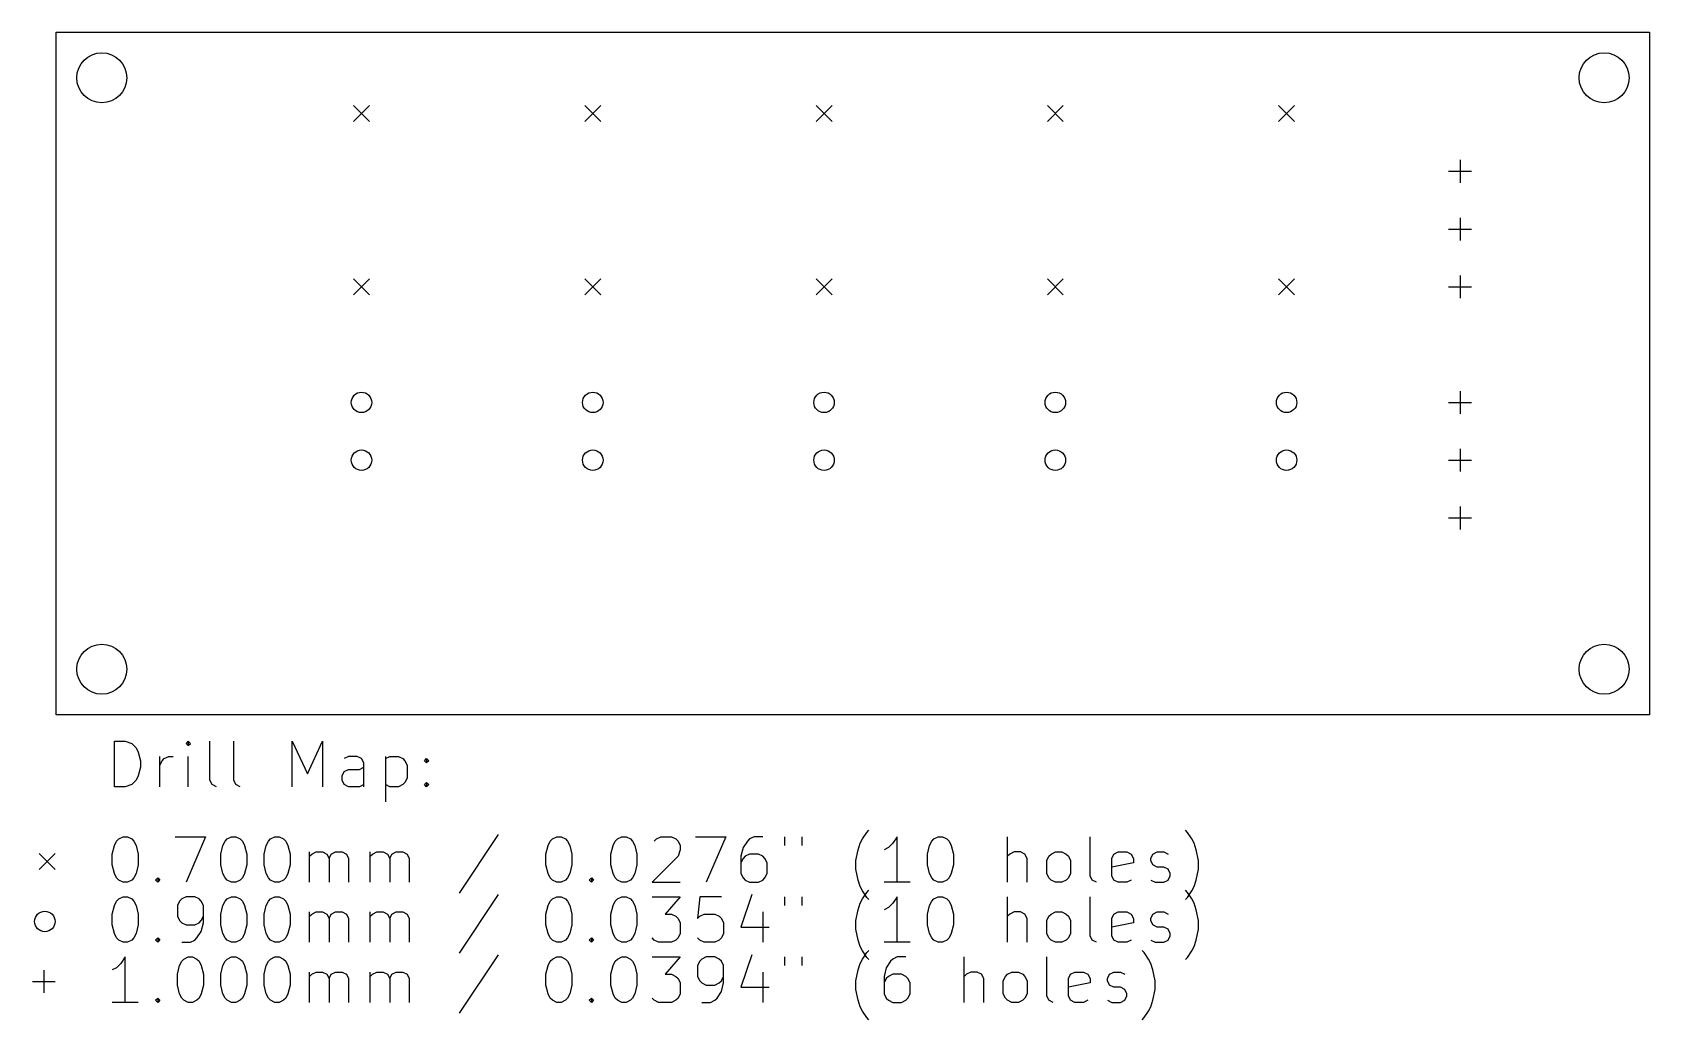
# Model space of a CAD drawing. Extents: x 102.9 to 174, y -127.4 to -84.
import ezdxf

# ---------------------------------------------------------------- set-up
doc = ezdxf.new("R2010")
doc.units = 0
doc.layers.add('BLACK', color=7, linetype='CONTINUOUS')

msp = doc.modelspace()

# ---------------------------------------------------------------- linework, layer by layer
at = {"layer": 'BLACK', "linetype": 'CONTINUOUS'}
for p, q in [((104, -84), (174, -84)), ((104, -114), (104, -84)), ((174, -84), (174, -114)), ((117.06, -87.22), (117.76, -87.92)), ((117.76, -87.22), (117.06, -87.92)), ((127.22, -87.22), (127.92, -87.92)), ((127.92, -87.22), (127.22, -87.92)), ((137.38, -87.22), (138.08, -87.92)), ((138.08, -87.22), (137.38, -87.92)), ((147.54, -87.22), (148.24, -87.92)), ((148.24, -87.22), (147.54, -87.92)), ((157.7, -87.22), (158.4, -87.92)), ((158.4, -87.22), (157.7, -87.92)), ((165.17, -90.11), (166.17, -90.11)), ((165.67, -89.61), (165.67, -90.61)), ((165.67, -92.15), (165.67, -93.15)), ((165.17, -92.65), (166.17, -92.65)), ((117.06, -94.84), (117.76, -95.54)), ((117.76, -94.84), (117.06, -95.54)), ((127.22, -94.84), (127.92, -95.54)), ((127.92, -94.84), (127.22, -95.54)), ((137.38, -94.84), (138.08, -95.54)), ((138.08, -94.84), (137.38, -95.54)), ((147.54, -94.84), (148.24, -95.54)), ((148.24, -94.84), (147.54, -95.54)), ((157.7, -94.84), (158.4, -95.54)), ((158.4, -94.84), (157.7, -95.54)), ((165.17, -95.19), (166.17, -95.19)), ((165.67, -94.69), (165.67, -95.69)), ((165.67, -99.77), (165.67, -100.77)), ((165.17, -100.27), (166.17, -100.27)), ((165.67, -102.31), (165.67, -103.31)), ((165.17, -102.81), (166.17, -102.81)), ((165.67, -104.85), (165.67, -105.85)), ((165.17, -105.35), (166.17, -105.35)), ((174, -114), (104, -114)), ((106.557768, -117.164838), (106.557768, -115.164838)), ((106.557768, -115.164838), (107.033958, -115.164838)), ((107.033958, -115.164838), (107.319673, -115.260076)), ((107.319673, -115.260076), (107.510149, -115.450552)), ((107.510149, -115.450552), (107.605387, -115.641028)), ((107.605387, -115.641028), (107.700625, -116.02198)), ((109.795863, -115.164838), (109.700625, -115.260076)), ((109.700625, -115.260076), (109.795863, -115.355314)), ((109.891101, -115.260076), (109.795863, -115.164838)), ((109.795863, -115.164838), (109.795863, -115.355314)), ((109.795863, -115.355314), (109.891101, -115.260076)), ((110.748244, -116.879123), (110.748244, -115.164838)), ((111.795863, -116.879123), (111.795863, -115.164838)), ((114.367292, -117.164838), (114.367292, -115.164838)), ((114.367292, -115.164838), (115.033959, -116.593409)), ((115.033959, -116.593409), (115.700625, -115.164838)), ((115.700625, -115.164838), (115.700625, -117.164838)), ((107.700625, -116.307695), (107.605387, -116.688647)), ((107.700625, -116.02198), (107.700625, -116.307695)), ((108.557768, -117.164838), (108.557768, -115.831504)), ((108.557768, -116.212457), (108.653006, -116.02198)), ((108.653006, -116.02198), (108.748244, -115.926742)), ((108.748244, -115.926742), (108.93872, -115.831504)), ((108.93872, -115.831504), (109.129197, -115.831504)), ((109.795863, -117.164838), (109.795863, -115.831504)), ((116.557768, -116.688647), (116.653006, -116.498171)), ((116.843482, -115.831504), (116.653006, -115.926742)), ((116.653006, -116.498171), (116.843482, -116.402933)), ((117.224435, -115.831504), (116.843482, -115.831504)), ((116.843482, -116.402933), (117.319673, -116.402933)), ((117.414911, -115.926742), (117.224435, -115.831504)), ((117.319673, -116.402933), (117.510149, -116.307695)), ((117.510149, -116.117219), (117.414911, -115.926742)), ((117.510149, -117.164838), (117.510149, -116.117219)), ((118.46253, -115.831504), (118.46253, -117.831504)), ((118.46253, -115.926742), (118.653006, -115.831504)), ((118.653006, -115.831504), (119.033959, -115.831504)), ((119.033959, -115.831504), (119.224435, -115.926742)), ((119.224435, -115.926742), (119.319673, -116.02198)), ((119.319673, -116.02198), (119.414911, -116.212457)), ((119.414911, -116.212457), (119.414911, -116.783885)), ((120.176816, -116.02198), (120.272054, -115.926742)), ((120.272054, -116.117219), (120.176816, -116.02198)), ((120.272054, -115.926742), (120.367292, -116.02198)), ((120.272054, -115.926742), (120.272054, -116.117219)), ((120.367292, -116.02198), (120.272054, -116.117219)), ((107.033958, -117.164838), (106.557768, -117.164838)), ((107.319673, -117.0696), (107.033958, -117.164838)), ((107.510149, -116.879123), (107.319673, -117.0696)), ((107.605387, -116.688647), (107.510149, -116.879123)), ((110.843482, -117.0696), (110.748244, -116.879123)), ((111.033958, -117.164838), (110.843482, -117.0696)), ((111.891101, -117.0696), (111.795863, -116.879123)), ((112.081577, -117.164838), (111.891101, -117.0696)), ((116.557768, -116.879123), (116.557768, -116.688647)), ((116.653006, -117.0696), (116.557768, -116.879123)), ((116.843482, -117.164838), (116.653006, -117.0696)), ((117.319673, -117.164838), (116.843482, -117.164838)), ((117.510149, -117.0696), (117.319673, -117.164838)), ((118.653006, -117.164838), (118.46253, -117.0696)), ((119.033959, -117.164838), (118.653006, -117.164838)), ((119.224435, -117.0696), (119.033959, -117.164838)), ((119.319673, -116.974361), (119.224435, -117.0696)), ((119.414911, -116.783885), (119.319673, -116.974361)), ((120.176816, -117.0696), (120.272054, -116.974361)), ((120.272054, -117.164838), (120.176816, -117.0696)), ((120.272054, -116.974361), (120.367292, -117.0696)), ((120.272054, -116.974361), (120.272054, -117.164838)), ((120.367292, -117.0696), (120.272054, -117.164838)), ((123.414912, -119.2696), (121.700627, -121.841028)), ((139.414914, -119.460076), (139.60539, -119.174361)), ((139.60539, -119.174361), (139.700629, -119.079123)), ((153.70063, -119.174361), (153.605392, -119.079123)), ((153.891106, -119.460076), (153.70063, -119.174361)), ((106.46253, -120.126742), (106.557768, -119.74579)), ((106.557768, -119.74579), (106.653006, -119.555314)), ((106.653006, -119.555314), (106.748244, -119.460076)), ((106.748244, -119.460076), (106.93872, -119.364838)), ((106.93872, -119.364838), (107.129197, -119.364838)), ((107.129197, -119.364838), (107.319673, -119.460076)), ((107.319673, -119.460076), (107.414911, -119.555314)), ((107.414911, -119.555314), (107.510149, -119.74579)), ((107.510149, -119.74579), (107.605387, -120.126742)), ((109.224435, -119.364838), (110.557768, -119.364838)), ((110.557768, -119.364838), (109.700625, -121.364838)), ((111.224435, -120.126742), (111.319673, -119.74579)), ((111.319673, -119.74579), (111.414911, -119.555314)), ((111.414911, -119.555314), (111.510149, -119.460076)), ((111.510149, -119.460076), (111.700625, -119.364838)), ((111.700625, -119.364838), (111.891102, -119.364838)), ((111.891102, -119.364838), (112.081578, -119.460076)), ((112.081578, -119.460076), (112.176816, -119.555314)), ((112.176816, -119.555314), (112.272054, -119.74579)), ((112.272054, -119.74579), (112.367292, -120.126742)), ((113.129197, -120.126742), (113.224435, -119.74579)), ((113.224435, -119.74579), (113.319673, -119.555314)), ((113.319673, -119.555314), (113.414911, -119.460076)), ((113.414911, -119.460076), (113.605387, -119.364838)), ((113.605387, -119.364838), (113.795864, -119.364838)), ((113.795864, -119.364838), (113.98634, -119.460076)), ((113.98634, -119.460076), (114.081578, -119.555314)), ((114.081578, -119.555314), (114.176816, -119.74579)), ((114.176816, -119.74579), (114.272054, -120.126742)), ((115.129197, -121.364838), (115.129197, -120.031504)), ((115.224435, -120.126742), (115.414911, -120.031504)), ((115.414911, -120.031504), (115.700626, -120.031504)), ((115.700626, -120.031504), (115.891102, -120.126742)), ((116.081578, -120.126742), (116.272054, -120.031504)), ((116.272054, -120.031504), (116.557768, -120.031504)), ((116.557768, -120.031504), (116.748245, -120.126742)), ((117.795864, -121.364838), (117.795864, -120.031504)), ((117.891102, -120.126742), (118.081578, -120.031504)), ((118.081578, -120.031504), (118.367293, -120.031504)), ((118.367293, -120.031504), (118.557769, -120.126742)), ((118.748245, -120.126742), (118.938721, -120.031504)), ((118.938721, -120.031504), (119.224435, -120.031504)), ((119.224435, -120.031504), (119.414912, -120.126742)), ((125.510151, -120.126742), (125.605389, -119.74579)), ((125.605389, -119.74579), (125.700627, -119.555314)), ((125.700627, -119.555314), (125.795865, -119.460076)), ((125.795865, -119.460076), (125.986341, -119.364838)), ((125.986341, -119.364838), (126.176818, -119.364838)), ((126.176818, -119.364838), (126.367294, -119.460076)), ((126.367294, -119.460076), (126.462532, -119.555314)), ((126.462532, -119.555314), (126.55777, -119.74579)), ((126.55777, -119.74579), (126.653008, -120.126742)), ((128.367294, -120.126742), (128.462532, -119.74579)), ((128.462532, -119.74579), (128.55777, -119.555314)), ((128.55777, -119.555314), (128.653008, -119.460076)), ((128.653008, -119.460076), (128.843484, -119.364838)), ((128.843484, -119.364838), (129.033961, -119.364838)), ((129.033961, -119.364838), (129.224437, -119.460076)), ((129.224437, -119.460076), (129.319675, -119.555314)), ((129.319675, -119.555314), (129.414913, -119.74579)), ((129.414913, -119.74579), (129.510151, -120.126742)), ((130.272056, -119.555314), (130.367294, -119.460076)), ((130.367294, -119.460076), (130.55777, -119.364838)), ((130.55777, -119.364838), (131.033961, -119.364838)), ((131.033961, -119.364838), (131.224437, -119.460076)), ((131.224437, -119.460076), (131.319675, -119.555314)), ((131.319675, -119.555314), (131.414913, -119.74579)), ((131.414913, -119.936266), (131.319675, -120.22198)), ((131.414913, -119.74579), (131.414913, -119.936266)), ((132.08158, -119.364838), (133.414913, -119.364838)), ((133.414913, -119.364838), (132.55777, -121.364838)), ((134.176818, -119.841028), (134.08158, -120.22198)), ((134.367294, -119.555314), (134.176818, -119.841028)), ((134.462532, -119.460076), (134.367294, -119.555314)), ((134.653008, -119.364838), (134.462532, -119.460076)), ((135.033961, -119.364838), (134.653008, -119.364838)), ((135.986342, -119.364838), (135.986342, -119.74579)), ((136.748247, -119.364838), (136.748247, -119.74579)), ((139.1292, -120.412457), (139.224438, -119.936266)), ((139.224438, -119.936266), (139.319676, -119.650552)), ((139.319676, -119.650552), (139.414914, -119.460076)), ((140.557771, -119.841028), (140.367295, -119.936266)), ((140.748247, -119.650552), (140.557771, -119.841028)), ((140.938723, -119.364838), (140.748247, -119.650552)), ((140.938723, -121.364838), (140.938723, -119.364838)), ((142.272057, -120.126742), (142.367295, -119.74579)), ((142.367295, -119.74579), (142.462533, -119.555314)), ((142.462533, -119.555314), (142.557771, -119.460076)), ((142.557771, -119.460076), (142.748247, -119.364838)), ((142.748247, -119.364838), (142.938724, -119.364838)), ((142.938724, -119.364838), (143.1292, -119.460076)), ((143.1292, -119.460076), (143.224438, -119.555314)), ((143.224438, -119.555314), (143.319676, -119.74579)), ((143.319676, -119.74579), (143.414914, -120.126742)), ((145.795867, -121.364838), (145.795867, -119.364838)), ((146.081581, -120.031504), (145.891105, -120.126742)), ((146.367296, -120.031504), (146.081581, -120.031504)), ((146.557772, -120.126742), (146.367296, -120.031504)), ((147.700629, -120.126742), (147.891105, -120.031504)), ((147.891105, -120.031504), (148.17682, -120.031504)), ((148.17682, -120.031504), (148.367296, -120.126742)), ((149.414915, -121.079123), (149.414915, -119.364838)), ((150.462534, -120.126742), (150.65301, -120.031504)), ((150.65301, -120.031504), (151.033963, -120.031504)), ((151.033963, -120.031504), (151.224439, -120.126742)), ((152.17682, -120.126742), (152.367296, -120.031504)), ((152.367296, -120.031504), (152.65301, -120.031504)), ((152.65301, -120.031504), (152.843487, -120.126742)), ((153.986344, -119.650552), (153.891106, -119.460076)), ((154.081582, -119.936266), (153.986344, -119.650552)), ((154.17682, -120.412457), (154.081582, -119.936266)), ((103.25, -120.1), (103.95, -120.8)), ((103.95, -120.1), (103.25, -120.8)), ((106.46253, -120.602933), (106.46253, -120.126742)), ((106.557768, -120.983885), (106.46253, -120.602933)), ((107.605387, -120.602933), (107.510149, -120.983885)), ((107.605387, -120.126742), (107.605387, -120.602933)), ((111.224435, -120.602933), (111.224435, -120.126742)), ((111.319673, -120.983885), (111.224435, -120.602933)), ((112.367292, -120.602933), (112.272054, -120.983885)), ((112.367292, -120.126742), (112.367292, -120.602933)), ((113.129197, -120.602933), (113.129197, -120.126742)), ((113.224435, -120.983885), (113.129197, -120.602933)), ((114.272054, -120.602933), (114.176816, -120.983885)), ((114.272054, -120.126742), (114.272054, -120.602933)), ((115.129197, -120.22198), (115.224435, -120.126742)), ((115.891102, -120.126742), (115.98634, -120.317219)), ((115.98634, -120.317219), (116.081578, -120.126742)), ((115.98634, -120.317219), (115.98634, -121.364838)), ((116.748245, -120.126742), (116.843483, -120.317219)), ((116.843483, -120.317219), (116.843483, -121.364838)), ((117.795864, -120.22198), (117.891102, -120.126742)), ((118.557769, -120.126742), (118.653007, -120.317219)), ((118.653007, -120.317219), (118.748245, -120.126742)), ((118.653007, -120.317219), (118.653007, -121.364838)), ((119.414912, -120.126742), (119.51015, -120.317219)), ((119.51015, -120.317219), (119.51015, -121.364838)), ((125.510151, -120.602933), (125.510151, -120.126742)), ((125.605389, -120.983885), (125.510151, -120.602933)), ((126.653008, -120.602933), (126.55777, -120.983885)), ((126.653008, -120.126742), (126.653008, -120.602933)), ((128.367294, -120.602933), (128.367294, -120.126742)), ((128.462532, -120.983885), (128.367294, -120.602933)), ((129.510151, -120.602933), (129.414913, -120.983885)), ((129.510151, -120.126742), (129.510151, -120.602933)), ((131.319675, -120.22198), (130.176818, -121.364838)), ((134.08158, -120.22198), (134.08158, -120.983885)), ((134.176818, -120.317219), (134.08158, -120.507695)), ((134.272056, -120.22198), (134.176818, -120.317219)), ((134.462532, -120.126742), (134.272056, -120.22198)), ((134.843485, -120.126742), (134.462532, -120.126742)), ((135.033961, -120.22198), (134.843485, -120.126742)), ((135.129199, -120.317219), (135.033961, -120.22198)), ((135.224437, -120.507695), (135.129199, -120.317219)), ((135.224437, -120.983885), (135.224437, -120.507695)), ((139.1292, -120.793409), (139.1292, -120.412457)), ((142.272057, -120.602933), (142.272057, -120.126742)), ((142.367295, -120.983885), (142.272057, -120.602933)), ((143.414914, -120.602933), (143.319676, -120.983885)), ((143.414914, -120.126742), (143.414914, -120.602933)), ((145.891105, -120.126742), (145.795867, -120.22198)), ((146.65301, -120.317219), (146.557772, -120.126742)), ((146.65301, -121.364838), (146.65301, -120.317219)), ((147.510153, -120.412457), (147.605391, -120.22198)), ((147.510153, -120.983885), (147.510153, -120.412457)), ((147.605391, -120.22198), (147.700629, -120.126742)), ((148.367296, -120.126742), (148.462534, -120.22198)), ((148.462534, -120.22198), (148.557772, -120.412457)), ((148.557772, -120.412457), (148.557772, -120.983885)), ((150.367296, -120.317219), (150.462534, -120.126742)), ((150.367296, -121.079123), (150.367296, -120.317219)), ((151.319677, -120.507695), (150.367296, -120.698171)), ((151.224439, -120.126742), (151.319677, -120.317219)), ((151.319677, -120.317219), (151.319677, -120.507695)), ((152.081582, -120.317219), (152.17682, -120.126742)), ((152.081582, -120.412457), (152.081582, -120.317219)), ((152.17682, -120.602933), (152.081582, -120.412457)), ((152.367296, -120.698171), (152.17682, -120.602933)), ((152.65301, -120.698171), (152.367296, -120.698171)), ((152.843487, -120.793409), (152.65301, -120.698171)), ((154.17682, -120.793409), (154.17682, -120.412457)), ((106.653006, -121.174361), (106.557768, -120.983885)), ((106.748244, -121.2696), (106.653006, -121.174361)), ((106.93872, -121.364838), (106.748244, -121.2696)), ((107.129197, -121.364838), (106.93872, -121.364838)), ((107.319673, -121.2696), (107.129197, -121.364838)), ((107.414911, -121.174361), (107.319673, -121.2696)), ((107.510149, -120.983885), (107.414911, -121.174361)), ((108.367292, -121.2696), (108.46253, -121.174361)), ((108.46253, -121.364838), (108.367292, -121.2696)), ((108.46253, -121.174361), (108.557768, -121.2696)), ((108.46253, -121.174361), (108.46253, -121.364838)), ((108.557768, -121.2696), (108.46253, -121.364838)), ((111.414911, -121.174361), (111.319673, -120.983885)), ((111.510149, -121.2696), (111.414911, -121.174361)), ((111.700625, -121.364838), (111.510149, -121.2696)), ((111.891102, -121.364838), (111.700625, -121.364838)), ((112.081578, -121.2696), (111.891102, -121.364838)), ((112.176816, -121.174361), (112.081578, -121.2696)), ((112.272054, -120.983885), (112.176816, -121.174361)), ((113.319673, -121.174361), (113.224435, -120.983885)), ((113.414911, -121.2696), (113.319673, -121.174361)), ((113.605387, -121.364838), (113.414911, -121.2696)), ((113.795864, -121.364838), (113.605387, -121.364838)), ((113.98634, -121.2696), (113.795864, -121.364838)), ((114.081578, -121.174361), (113.98634, -121.2696)), ((114.176816, -120.983885), (114.081578, -121.174361)), ((125.700627, -121.174361), (125.605389, -120.983885)), ((125.795865, -121.2696), (125.700627, -121.174361)), ((125.986341, -121.364838), (125.795865, -121.2696)), ((126.176818, -121.364838), (125.986341, -121.364838)), ((126.367294, -121.2696), (126.176818, -121.364838)), ((126.462532, -121.174361), (126.367294, -121.2696)), ((126.55777, -120.983885), (126.462532, -121.174361)), ((127.414913, -121.2696), (127.510151, -121.174361)), ((127.510151, -121.364838), (127.414913, -121.2696)), ((127.510151, -121.174361), (127.605389, -121.2696)), ((127.510151, -121.174361), (127.510151, -121.364838)), ((127.605389, -121.2696), (127.510151, -121.364838)), ((128.55777, -121.174361), (128.462532, -120.983885)), ((128.653008, -121.2696), (128.55777, -121.174361)), ((128.843484, -121.364838), (128.653008, -121.2696)), ((129.033961, -121.364838), (128.843484, -121.364838)), ((129.224437, -121.2696), (129.033961, -121.364838)), ((129.319675, -121.174361), (129.224437, -121.2696)), ((129.414913, -120.983885), (129.319675, -121.174361)), ((130.176818, -121.364838), (131.414913, -121.364838)), ((134.08158, -120.983885), (134.176818, -121.174361)), ((134.176818, -121.174361), (134.272056, -121.2696)), ((134.272056, -121.2696), (134.462532, -121.364838)), ((134.462532, -121.364838), (134.843485, -121.364838)), ((134.843485, -121.364838), (135.033961, -121.2696)), ((135.033961, -121.2696), (135.129199, -121.174361)), ((135.129199, -121.174361), (135.224437, -120.983885)), ((139.224438, -121.2696), (139.1292, -120.793409)), ((139.319676, -121.555314), (139.224438, -121.2696)), ((141.510152, -121.364838), (140.367295, -121.364838)), ((142.462533, -121.174361), (142.367295, -120.983885)), ((142.557771, -121.2696), (142.462533, -121.174361)), ((142.748247, -121.364838), (142.557771, -121.2696)), ((142.938724, -121.364838), (142.748247, -121.364838)), ((143.1292, -121.2696), (142.938724, -121.364838)), ((143.224438, -121.174361), (143.1292, -121.2696)), ((143.319676, -120.983885), (143.224438, -121.174361)), ((147.605391, -121.174361), (147.510153, -120.983885)), ((147.700629, -121.2696), (147.605391, -121.174361)), ((147.891105, -121.364838), (147.700629, -121.2696)), ((148.17682, -121.364838), (147.891105, -121.364838)), ((148.367296, -121.2696), (148.17682, -121.364838)), ((148.462534, -121.174361), (148.367296, -121.2696)), ((148.557772, -120.983885), (148.462534, -121.174361)), ((149.510153, -121.2696), (149.414915, -121.079123)), ((149.700629, -121.364838), (149.510153, -121.2696)), ((150.462534, -121.2696), (150.367296, -121.079123)), ((150.65301, -121.364838), (150.462534, -121.2696)), ((151.033963, -121.364838), (150.65301, -121.364838)), ((151.224439, -121.2696), (151.033963, -121.364838)), ((152.081582, -121.2696), (152.272058, -121.364838)), ((152.272058, -121.364838), (152.65301, -121.364838)), ((152.65301, -121.364838), (152.843487, -121.2696)), ((152.938725, -120.983885), (152.843487, -120.793409)), ((152.843487, -121.2696), (152.938725, -121.079123)), ((152.938725, -121.079123), (152.938725, -120.983885)), ((153.986344, -121.555314), (154.081582, -121.2696)), ((154.081582, -121.2696), (154.17682, -120.793409)), ((106.557768, -122.38579), (106.653006, -122.195314)), ((106.653006, -122.195314), (106.748244, -122.100076)), ((106.748244, -122.100076), (106.93872, -122.004838)), ((106.93872, -122.004838), (107.129197, -122.004838)), ((107.129197, -122.004838), (107.319673, -122.100076)), ((107.319673, -122.100076), (107.414911, -122.195314)), ((107.414911, -122.195314), (107.510149, -122.38579)), ((109.414911, -122.195314), (109.319673, -122.38579)), ((109.510149, -122.100076), (109.414911, -122.195314)), ((109.700625, -122.004838), (109.510149, -122.100076)), ((110.081578, -122.004838), (109.700625, -122.004838)), ((110.272054, -122.100076), (110.081578, -122.004838)), ((110.367292, -122.195314), (110.272054, -122.100076)), ((110.46253, -122.38579), (110.367292, -122.195314)), ((111.319673, -122.38579), (111.414911, -122.195314)), ((111.414911, -122.195314), (111.510149, -122.100076)), ((111.510149, -122.100076), (111.700625, -122.004838)), ((111.700625, -122.004838), (111.891102, -122.004838)), ((111.891102, -122.004838), (112.081578, -122.100076)), ((112.081578, -122.100076), (112.176816, -122.195314)), ((112.176816, -122.195314), (112.272054, -122.38579)), ((113.224435, -122.38579), (113.319673, -122.195314)), ((113.319673, -122.195314), (113.414911, -122.100076)), ((113.414911, -122.100076), (113.605387, -122.004838)), ((113.605387, -122.004838), (113.795864, -122.004838)), ((113.795864, -122.004838), (113.98634, -122.100076)), ((113.98634, -122.100076), (114.081578, -122.195314)), ((114.081578, -122.195314), (114.176816, -122.38579)), ((123.414912, -121.9096), (121.700627, -124.481028)), ((125.605389, -122.38579), (125.700627, -122.195314)), ((125.700627, -122.195314), (125.795865, -122.100076)), ((125.795865, -122.100076), (125.986341, -122.004838)), ((125.986341, -122.004838), (126.176818, -122.004838)), ((126.176818, -122.004838), (126.367294, -122.100076)), ((126.367294, -122.100076), (126.462532, -122.195314)), ((126.462532, -122.195314), (126.55777, -122.38579)), ((128.462532, -122.38579), (128.55777, -122.195314)), ((128.55777, -122.195314), (128.653008, -122.100076)), ((128.653008, -122.100076), (128.843484, -122.004838)), ((128.843484, -122.004838), (129.033961, -122.004838)), ((129.033961, -122.004838), (129.224437, -122.100076)), ((129.224437, -122.100076), (129.319675, -122.195314)), ((129.319675, -122.195314), (129.414913, -122.38579)), ((130.176818, -122.004838), (131.414913, -122.004838)), ((131.414913, -122.004838), (130.748246, -122.766742)), ((132.272056, -122.004838), (132.176818, -122.957219)), ((133.224437, -122.004838), (132.272056, -122.004838)), ((134.55777, -121.9096), (134.08158, -123.338171)), ((135.986342, -122.004838), (135.986342, -122.38579)), ((136.748247, -122.004838), (136.748247, -122.38579)), ((139.414914, -121.74579), (139.319676, -121.555314)), ((139.319676, -122.290552), (139.414914, -122.100076)), ((139.60539, -122.031504), (139.414914, -121.74579)), ((139.414914, -122.100076), (139.60539, -121.814361)), ((139.60539, -121.814361), (139.700629, -121.719123)), ((139.700629, -122.126742), (139.60539, -122.031504)), ((140.938723, -122.004838), (140.748247, -122.290552)), ((140.938723, -124.004838), (140.938723, -122.004838)), ((142.367295, -122.38579), (142.462533, -122.195314)), ((142.462533, -122.195314), (142.557771, -122.100076)), ((142.557771, -122.100076), (142.748247, -122.004838)), ((142.748247, -122.004838), (142.938724, -122.004838)), ((142.938724, -122.004838), (143.1292, -122.100076)), ((143.1292, -122.100076), (143.224438, -122.195314)), ((143.224438, -122.195314), (143.319676, -122.38579)), ((145.795867, -124.004838), (145.795867, -122.004838)), ((149.414915, -123.719123), (149.414915, -122.004838)), ((153.70063, -121.814361), (153.605392, -121.719123)), ((153.605392, -122.126742), (153.70063, -122.031504)), ((153.70063, -122.031504), (153.891106, -121.74579)), ((153.891106, -122.100076), (153.70063, -121.814361)), ((153.891106, -121.74579), (153.986344, -121.555314)), ((153.986344, -122.290552), (153.891106, -122.100076)), ((106.46253, -122.766742), (106.557768, -122.38579)), ((106.46253, -123.242933), (106.46253, -122.766742)), ((107.510149, -122.38579), (107.605387, -122.766742)), ((107.605387, -122.766742), (107.605387, -123.242933)), ((109.319673, -122.38579), (109.319673, -122.86198)), ((109.319673, -122.86198), (109.414911, -123.052457)), ((110.367292, -123.052457), (110.46253, -122.86198)), ((110.46253, -123.147695), (110.46253, -122.38579)), ((111.224435, -122.766742), (111.319673, -122.38579)), ((111.224435, -123.242933), (111.224435, -122.766742)), ((112.272054, -122.38579), (112.367292, -122.766742)), ((112.367292, -122.766742), (112.367292, -123.242933)), ((113.129197, -122.766742), (113.224435, -122.38579)), ((113.129197, -123.242933), (113.129197, -122.766742)), ((114.176816, -122.38579), (114.272054, -122.766742)), ((114.272054, -122.766742), (114.272054, -123.242933)), ((115.129197, -124.004838), (115.129197, -122.671504)), ((115.129197, -122.86198), (115.224435, -122.766742)), ((115.224435, -122.766742), (115.414911, -122.671504)), ((115.414911, -122.671504), (115.700626, -122.671504)), ((115.700626, -122.671504), (115.891102, -122.766742)), ((115.891102, -122.766742), (115.98634, -122.957219)), ((115.98634, -122.957219), (116.081578, -122.766742)), ((116.081578, -122.766742), (116.272054, -122.671504)), ((116.272054, -122.671504), (116.557768, -122.671504)), ((116.557768, -122.671504), (116.748245, -122.766742)), ((116.748245, -122.766742), (116.843483, -122.957219)), ((117.795864, -124.004838), (117.795864, -122.671504)), ((117.795864, -122.86198), (117.891102, -122.766742)), ((117.891102, -122.766742), (118.081578, -122.671504)), ((118.081578, -122.671504), (118.367293, -122.671504)), ((118.367293, -122.671504), (118.557769, -122.766742)), ((118.557769, -122.766742), (118.653007, -122.957219)), ((118.653007, -122.957219), (118.748245, -122.766742)), ((118.748245, -122.766742), (118.938721, -122.671504)), ((118.938721, -122.671504), (119.224435, -122.671504)), ((119.224435, -122.671504), (119.414912, -122.766742)), ((119.414912, -122.766742), (119.51015, -122.957219)), ((125.510151, -122.766742), (125.605389, -122.38579)), ((125.510151, -123.242933), (125.510151, -122.766742)), ((126.55777, -122.38579), (126.653008, -122.766742)), ((126.653008, -122.766742), (126.653008, -123.242933)), ((128.367294, -122.766742), (128.462532, -122.38579)), ((128.367294, -123.242933), (128.367294, -122.766742)), ((129.414913, -122.38579), (129.510151, -122.766742)), ((129.510151, -122.766742), (129.510151, -123.242933)), ((130.748246, -122.766742), (131.033961, -122.766742)), ((131.033961, -122.766742), (131.224437, -122.86198)), ((131.224437, -122.86198), (131.319675, -122.957219)), ((132.176818, -122.957219), (132.272056, -122.86198)), ((132.272056, -122.86198), (132.462532, -122.766742)), ((132.462532, -122.766742), (132.938723, -122.766742)), ((132.938723, -122.766742), (133.129199, -122.86198)), ((133.129199, -122.86198), (133.224437, -122.957219)), ((135.033961, -122.671504), (135.033961, -124.004838)), ((139.1292, -123.052457), (139.224438, -122.576266)), ((139.224438, -122.576266), (139.319676, -122.290552)), ((140.557771, -122.481028), (140.367295, -122.576266)), ((140.748247, -122.290552), (140.557771, -122.481028)), ((142.272057, -122.766742), (142.367295, -122.38579)), ((142.272057, -123.242933), (142.272057, -122.766742)), ((143.319676, -122.38579), (143.414914, -122.766742)), ((143.414914, -122.766742), (143.414914, -123.242933)), ((145.891105, -122.766742), (145.795867, -122.86198)), ((146.081581, -122.671504), (145.891105, -122.766742)), ((146.367296, -122.671504), (146.081581, -122.671504)), ((146.557772, -122.766742), (146.367296, -122.671504)), ((146.65301, -122.957219), (146.557772, -122.766742)), ((147.510153, -123.052457), (147.605391, -122.86198)), ((147.605391, -122.86198), (147.700629, -122.766742)), ((147.700629, -122.766742), (147.891105, -122.671504)), ((147.891105, -122.671504), (148.17682, -122.671504)), ((148.17682, -122.671504), (148.367296, -122.766742)), ((148.367296, -122.766742), (148.462534, -122.86198)), ((148.462534, -122.86198), (148.557772, -123.052457)), ((150.367296, -122.957219), (150.462534, -122.766742)), ((150.462534, -122.766742), (150.65301, -122.671504)), ((150.65301, -122.671504), (151.033963, -122.671504)), ((151.033963, -122.671504), (151.224439, -122.766742)), ((151.224439, -122.766742), (151.319677, -122.957219)), ((152.081582, -122.957219), (152.17682, -122.766742)), ((152.17682, -122.766742), (152.367296, -122.671504)), ((152.367296, -122.671504), (152.65301, -122.671504)), ((152.65301, -122.671504), (152.843487, -122.766742)), ((154.081582, -122.576266), (153.986344, -122.290552)), ((154.17682, -123.052457), (154.081582, -122.576266)), ((106.557768, -123.623885), (106.46253, -123.242933)), ((106.653006, -123.814361), (106.557768, -123.623885)), ((107.510149, -123.623885), (107.414911, -123.814361)), ((107.605387, -123.242933), (107.510149, -123.623885)), ((109.414911, -123.052457), (109.510149, -123.147695)), ((109.510149, -123.147695), (109.700625, -123.242933)), ((109.700625, -123.242933), (110.081578, -123.242933)), ((110.081578, -123.242933), (110.272054, -123.147695)), ((110.176816, -123.814361), (110.367292, -123.528647)), ((110.272054, -123.147695), (110.367292, -123.052457)), ((110.367292, -123.528647), (110.46253, -123.147695)), ((111.319673, -123.623885), (111.224435, -123.242933)), ((111.414911, -123.814361), (111.319673, -123.623885)), ((112.272054, -123.623885), (112.176816, -123.814361)), ((112.367292, -123.242933), (112.272054, -123.623885)), ((113.224435, -123.623885), (113.129197, -123.242933)), ((113.319673, -123.814361), (113.224435, -123.623885)), ((114.176816, -123.623885), (114.081578, -123.814361)), ((114.272054, -123.242933), (114.176816, -123.623885)), ((115.98634, -122.957219), (115.98634, -124.004838)), ((116.843483, -122.957219), (116.843483, -124.004838)), ((118.653007, -122.957219), (118.653007, -124.004838)), ((119.51015, -122.957219), (119.51015, -124.004838)), ((125.605389, -123.623885), (125.510151, -123.242933)), ((125.700627, -123.814361), (125.605389, -123.623885)), ((126.55777, -123.623885), (126.462532, -123.814361)), ((126.653008, -123.242933), (126.55777, -123.623885)), ((128.462532, -123.623885), (128.367294, -123.242933)), ((128.55777, -123.814361), (128.462532, -123.623885)), ((129.414913, -123.623885), (129.319675, -123.814361)), ((129.510151, -123.242933), (129.414913, -123.623885)), ((131.319675, -122.957219), (131.414913, -123.147695)), ((131.414913, -123.623885), (131.319675, -123.814361)), ((131.414913, -123.147695), (131.414913, -123.623885)), ((133.224437, -122.957219), (133.319675, -123.147695)), ((133.319675, -123.623885), (133.224437, -123.814361)), ((133.319675, -123.147695), (133.319675, -123.623885)), ((134.08158, -123.338171), (135.319675, -123.338171)), ((139.1292, -123.433409), (139.1292, -123.052457)), ((139.224438, -123.9096), (139.1292, -123.433409)), ((142.367295, -123.623885), (142.272057, -123.242933)), ((142.462533, -123.814361), (142.367295, -123.623885)), ((143.319676, -123.623885), (143.224438, -123.814361)), ((143.414914, -123.242933), (143.319676, -123.623885)), ((146.65301, -124.004838), (146.65301, -122.957219)), ((147.510153, -123.623885), (147.510153, -123.052457)), ((147.605391, -123.814361), (147.510153, -123.623885)), ((148.557772, -123.623885), (148.462534, -123.814361)), ((148.557772, -123.052457), (148.557772, -123.623885)), ((150.367296, -123.719123), (150.367296, -122.957219)), ((151.319677, -123.147695), (150.367296, -123.338171)), ((151.319677, -122.957219), (151.319677, -123.147695)), ((152.081582, -123.052457), (152.081582, -122.957219)), ((152.17682, -123.242933), (152.081582, -123.052457)), ((152.367296, -123.338171), (152.17682, -123.242933)), ((152.65301, -123.338171), (152.367296, -123.338171)), ((152.843487, -123.433409), (152.65301, -123.338171)), ((152.938725, -123.623885), (152.843487, -123.433409)), ((152.938725, -123.719123), (152.938725, -123.623885)), ((154.081582, -123.9096), (154.17682, -123.433409)), ((154.17682, -123.433409), (154.17682, -123.052457)), ((106.748244, -123.9096), (106.653006, -123.814361)), ((106.93872, -124.004838), (106.748244, -123.9096)), ((107.129197, -124.004838), (106.93872, -124.004838)), ((107.319673, -123.9096), (107.129197, -124.004838)), ((107.414911, -123.814361), (107.319673, -123.9096)), ((108.367292, -123.9096), (108.46253, -123.814361)), ((108.46253, -124.004838), (108.367292, -123.9096)), ((108.46253, -123.814361), (108.557768, -123.9096)), ((108.46253, -123.814361), (108.46253, -124.004838)), ((108.557768, -123.9096), (108.46253, -124.004838)), ((109.510149, -124.004838), (109.891101, -124.004838)), ((109.891101, -124.004838), (110.081578, -123.9096)), ((110.081578, -123.9096), (110.176816, -123.814361)), ((111.510149, -123.9096), (111.414911, -123.814361)), ((111.700625, -124.004838), (111.510149, -123.9096)), ((111.891102, -124.004838), (111.700625, -124.004838)), ((112.081578, -123.9096), (111.891102, -124.004838)), ((112.176816, -123.814361), (112.081578, -123.9096)), ((113.414911, -123.9096), (113.319673, -123.814361)), ((113.605387, -124.004838), (113.414911, -123.9096)), ((113.795864, -124.004838), (113.605387, -124.004838)), ((113.98634, -123.9096), (113.795864, -124.004838)), ((114.081578, -123.814361), (113.98634, -123.9096)), ((125.795865, -123.9096), (125.700627, -123.814361)), ((125.986341, -124.004838), (125.795865, -123.9096)), ((126.176818, -124.004838), (125.986341, -124.004838)), ((126.367294, -123.9096), (126.176818, -124.004838)), ((126.462532, -123.814361), (126.367294, -123.9096)), ((127.414913, -123.9096), (127.510151, -123.814361)), ((127.510151, -124.004838), (127.414913, -123.9096)), ((127.510151, -123.814361), (127.605389, -123.9096)), ((127.510151, -123.814361), (127.510151, -124.004838)), ((127.605389, -123.9096), (127.510151, -124.004838)), ((128.653008, -123.9096), (128.55777, -123.814361)), ((128.843484, -124.004838), (128.653008, -123.9096)), ((129.033961, -124.004838), (128.843484, -124.004838)), ((129.224437, -123.9096), (129.033961, -124.004838)), ((129.319675, -123.814361), (129.224437, -123.9096)), ((130.272056, -123.9096), (130.176818, -123.814361)), ((130.462532, -124.004838), (130.272056, -123.9096)), ((131.033961, -124.004838), (130.462532, -124.004838)), ((131.224437, -123.9096), (131.033961, -124.004838)), ((131.319675, -123.814361), (131.224437, -123.9096)), ((132.272056, -123.9096), (132.176818, -123.814361)), ((132.462532, -124.004838), (132.272056, -123.9096)), ((132.938723, -124.004838), (132.462532, -124.004838)), ((133.129199, -123.9096), (132.938723, -124.004838)), ((133.224437, -123.814361), (133.129199, -123.9096)), ((139.319676, -124.195314), (139.224438, -123.9096)), ((139.414914, -124.38579), (139.319676, -124.195314)), ((141.510152, -124.004838), (140.367295, -124.004838)), ((142.557771, -123.9096), (142.462533, -123.814361)), ((142.748247, -124.004838), (142.557771, -123.9096)), ((142.938724, -124.004838), (142.748247, -124.004838)), ((143.1292, -123.9096), (142.938724, -124.004838)), ((143.224438, -123.814361), (143.1292, -123.9096)), ((147.700629, -123.9096), (147.605391, -123.814361)), ((147.891105, -124.004838), (147.700629, -123.9096)), ((148.17682, -124.004838), (147.891105, -124.004838)), ((148.367296, -123.9096), (148.17682, -124.004838)), ((148.462534, -123.814361), (148.367296, -123.9096)), ((149.510153, -123.9096), (149.414915, -123.719123)), ((149.700629, -124.004838), (149.510153, -123.9096)), ((150.462534, -123.9096), (150.367296, -123.719123)), ((150.65301, -124.004838), (150.462534, -123.9096)), ((151.033963, -124.004838), (150.65301, -124.004838)), ((151.224439, -123.9096), (151.033963, -124.004838)), ((152.081582, -123.9096), (152.272058, -124.004838)), ((152.272058, -124.004838), (152.65301, -124.004838)), ((152.65301, -124.004838), (152.843487, -123.9096)), ((152.843487, -123.9096), (152.938725, -123.719123)), ((153.891106, -124.38579), (153.986344, -124.195314)), ((153.986344, -124.195314), (154.081582, -123.9096)), ((106.843482, -124.930552), (106.653006, -125.121028)), ((107.033958, -124.644838), (106.843482, -124.930552)), ((107.033958, -126.644838), (107.033958, -124.644838)), ((109.319673, -125.406742), (109.414911, -125.02579)), ((109.414911, -125.02579), (109.510149, -124.835314)), ((109.510149, -124.835314), (109.605387, -124.740076)), ((109.605387, -124.740076), (109.795863, -124.644838)), ((109.795863, -124.644838), (109.98634, -124.644838)), ((109.98634, -124.644838), (110.176816, -124.740076)), ((110.176816, -124.740076), (110.272054, -124.835314)), ((110.272054, -124.835314), (110.367292, -125.02579)), ((110.367292, -125.02579), (110.46253, -125.406742)), ((111.224435, -125.406742), (111.319673, -125.02579)), ((111.319673, -125.02579), (111.414911, -124.835314)), ((111.414911, -124.835314), (111.510149, -124.740076)), ((111.510149, -124.740076), (111.700625, -124.644838)), ((111.700625, -124.644838), (111.891102, -124.644838)), ((111.891102, -124.644838), (112.081578, -124.740076)), ((112.081578, -124.740076), (112.176816, -124.835314)), ((112.176816, -124.835314), (112.272054, -125.02579)), ((112.272054, -125.02579), (112.367292, -125.406742)), ((113.129197, -125.406742), (113.224435, -125.02579)), ((113.224435, -125.02579), (113.319673, -124.835314)), ((113.319673, -124.835314), (113.414911, -124.740076)), ((113.414911, -124.740076), (113.605387, -124.644838)), ((113.605387, -124.644838), (113.795864, -124.644838)), ((113.795864, -124.644838), (113.98634, -124.740076)), ((113.98634, -124.740076), (114.081578, -124.835314)), ((114.081578, -124.835314), (114.176816, -125.02579)), ((114.176816, -125.02579), (114.272054, -125.406742)), ((123.414912, -124.5496), (121.700627, -127.121028)), ((125.510151, -125.406742), (125.605389, -125.02579)), ((125.605389, -125.02579), (125.700627, -124.835314)), ((125.700627, -124.835314), (125.795865, -124.740076)), ((125.795865, -124.740076), (125.986341, -124.644838)), ((125.986341, -124.644838), (126.176818, -124.644838)), ((126.176818, -124.644838), (126.367294, -124.740076)), ((126.367294, -124.740076), (126.462532, -124.835314)), ((126.462532, -124.835314), (126.55777, -125.02579)), ((126.55777, -125.02579), (126.653008, -125.406742)), ((128.367294, -125.406742), (128.462532, -125.02579)), ((128.462532, -125.02579), (128.55777, -124.835314)), ((128.55777, -124.835314), (128.653008, -124.740076)), ((128.653008, -124.740076), (128.843484, -124.644838)), ((128.843484, -124.644838), (129.033961, -124.644838)), ((129.033961, -124.644838), (129.224437, -124.740076)), ((129.224437, -124.740076), (129.319675, -124.835314)), ((129.319675, -124.835314), (129.414913, -125.02579)), ((129.414913, -125.02579), (129.510151, -125.406742)), ((130.176818, -124.644838), (131.414913, -124.644838)), ((131.414913, -124.644838), (130.748246, -125.406742)), ((132.272056, -124.835314), (132.176818, -125.02579)), ((132.176818, -125.02579), (132.176818, -125.50198)), ((132.367294, -124.740076), (132.272056, -124.835314)), ((132.55777, -124.644838), (132.367294, -124.740076)), ((132.938723, -124.644838), (132.55777, -124.644838)), ((133.129199, -124.740076), (132.938723, -124.644838)), ((133.224437, -124.835314), (133.129199, -124.740076)), ((133.319675, -125.02579), (133.224437, -124.835314)), ((133.319675, -125.787695), (133.319675, -125.02579)), ((134.55777, -124.5496), (134.08158, -125.978171)), ((135.986342, -124.644838), (135.986342, -125.02579)), ((136.748247, -124.644838), (136.748247, -125.02579)), ((139.224438, -125.216266), (139.319676, -124.930552)), ((139.319676, -124.930552), (139.414914, -124.740076)), ((139.60539, -124.671504), (139.414914, -124.38579)), ((139.414914, -124.740076), (139.60539, -124.454361)), ((139.60539, -124.454361), (139.700629, -124.359123)), ((139.700629, -124.766742), (139.60539, -124.671504)), ((140.653009, -124.835314), (140.462533, -125.121028)), ((140.748247, -124.740076), (140.653009, -124.835314)), ((140.938723, -124.644838), (140.748247, -124.740076)), ((141.319676, -124.644838), (140.938723, -124.644838)), ((143.891105, -126.644838), (143.891105, -124.644838)), ((147.510153, -126.359123), (147.510153, -124.644838)), ((151.795868, -124.454361), (151.70063, -124.359123)), ((151.986344, -124.740076), (151.795868, -124.454361)), ((152.081582, -124.930552), (151.986344, -124.740076)), ((152.17682, -125.216266), (152.081582, -124.930552)), ((153.605392, -124.766742), (153.70063, -124.671504)), ((153.70063, -124.671504), (153.891106, -124.38579)), ((102.95, -125.73), (103.95, -125.73)), ((103.45, -125.23), (103.45, -126.23)), ((106.653006, -125.121028), (106.46253, -125.216266)), ((109.319673, -125.882933), (109.319673, -125.406742)), ((110.46253, -125.406742), (110.46253, -125.882933)), ((111.224435, -125.882933), (111.224435, -125.406742)), ((112.367292, -125.406742), (112.367292, -125.882933)), ((113.129197, -125.882933), (113.129197, -125.406742)), ((114.272054, -125.406742), (114.272054, -125.882933)), ((115.129197, -126.644838), (115.129197, -125.311504)), ((115.129197, -125.50198), (115.224435, -125.406742)), ((115.224435, -125.406742), (115.414911, -125.311504)), ((115.414911, -125.311504), (115.700626, -125.311504)), ((115.700626, -125.311504), (115.891102, -125.406742)), ((115.891102, -125.406742), (115.98634, -125.597219)), ((115.98634, -125.597219), (116.081578, -125.406742)), ((115.98634, -125.597219), (115.98634, -126.644838)), ((116.081578, -125.406742), (116.272054, -125.311504)), ((116.272054, -125.311504), (116.557768, -125.311504)), ((116.557768, -125.311504), (116.748245, -125.406742)), ((116.748245, -125.406742), (116.843483, -125.597219)), ((116.843483, -125.597219), (116.843483, -126.644838)), ((117.795864, -126.644838), (117.795864, -125.311504)), ((117.795864, -125.50198), (117.891102, -125.406742)), ((117.891102, -125.406742), (118.081578, -125.311504)), ((118.081578, -125.311504), (118.367293, -125.311504)), ((118.367293, -125.311504), (118.557769, -125.406742)), ((118.557769, -125.406742), (118.653007, -125.597219)), ((118.653007, -125.597219), (118.748245, -125.406742)), ((118.653007, -125.597219), (118.653007, -126.644838)), ((118.748245, -125.406742), (118.938721, -125.311504)), ((118.938721, -125.311504), (119.224435, -125.311504)), ((119.224435, -125.311504), (119.414912, -125.406742)), ((119.414912, -125.406742), (119.51015, -125.597219)), ((119.51015, -125.597219), (119.51015, -126.644838)), ((125.510151, -125.882933), (125.510151, -125.406742)), ((126.653008, -125.406742), (126.653008, -125.882933)), ((128.367294, -125.882933), (128.367294, -125.406742)), ((129.510151, -125.406742), (129.510151, -125.882933)), ((130.748246, -125.406742), (131.033961, -125.406742)), ((131.033961, -125.406742), (131.224437, -125.50198)), ((131.224437, -125.50198), (131.319675, -125.597219)), ((131.319675, -125.597219), (131.414913, -125.787695)), ((132.176818, -125.50198), (132.272056, -125.692457)), ((132.272056, -125.692457), (132.367294, -125.787695)), ((133.129199, -125.787695), (133.224437, -125.692457)), ((133.224437, -125.692457), (133.319675, -125.50198)), ((135.033961, -125.311504), (135.033961, -126.644838)), ((139.1292, -125.692457), (139.224438, -125.216266)), ((139.1292, -126.073409), (139.1292, -125.692457)), ((140.462533, -125.121028), (140.367295, -125.50198)), ((140.367295, -125.50198), (140.367295, -126.263885)), ((140.462533, -125.597219), (140.367295, -125.787695)), ((140.557771, -125.50198), (140.462533, -125.597219)), ((140.748247, -125.406742), (140.557771, -125.50198)), ((141.1292, -125.406742), (140.748247, -125.406742)), ((141.319676, -125.50198), (141.1292, -125.406742)), ((141.414914, -125.597219), (141.319676, -125.50198)), ((141.510152, -125.787695), (141.414914, -125.597219)), ((143.986343, -125.406742), (143.891105, -125.50198)), ((144.176819, -125.311504), (143.986343, -125.406742)), ((144.462534, -125.311504), (144.176819, -125.311504)), ((144.65301, -125.406742), (144.462534, -125.311504)), ((144.748248, -125.597219), (144.65301, -125.406742)), ((144.748248, -126.644838), (144.748248, -125.597219)), ((145.605391, -125.692457), (145.700629, -125.50198)), ((145.605391, -126.263885), (145.605391, -125.692457)), ((145.700629, -125.50198), (145.795867, -125.406742)), ((145.795867, -125.406742), (145.986343, -125.311504)), ((145.986343, -125.311504), (146.272058, -125.311504)), ((146.272058, -125.311504), (146.462534, -125.406742)), ((146.462534, -125.406742), (146.557772, -125.50198)), ((146.557772, -125.50198), (146.65301, -125.692457)), ((146.65301, -125.692457), (146.65301, -126.263885)), ((148.462534, -125.597219), (148.557772, -125.406742)), ((148.462534, -126.359123), (148.462534, -125.597219)), ((148.557772, -125.406742), (148.748248, -125.311504)), ((148.748248, -125.311504), (149.129201, -125.311504)), ((149.129201, -125.311504), (149.319677, -125.406742)), ((149.319677, -125.406742), (149.414915, -125.597219)), ((149.414915, -125.597219), (149.414915, -125.787695)), ((150.17682, -125.597219), (150.272058, -125.406742)), ((150.17682, -125.692457), (150.17682, -125.597219)), ((150.272058, -125.882933), (150.17682, -125.692457)), ((150.272058, -125.406742), (150.462534, -125.311504)), ((150.462534, -125.311504), (150.748248, -125.311504)), ((150.748248, -125.311504), (150.938725, -125.406742)), ((152.272058, -125.692457), (152.17682, -125.216266)), ((152.272058, -126.073409), (152.272058, -125.692457)), ((108.367292, -126.5496), (108.46253, -126.454361)), ((108.46253, -126.454361), (108.557768, -126.5496)), ((108.46253, -126.454361), (108.46253, -126.644838)), ((109.414911, -126.263885), (109.319673, -125.882933)), ((109.510149, -126.454361), (109.414911, -126.263885)), ((109.605387, -126.5496), (109.510149, -126.454361)), ((110.272054, -126.454361), (110.176816, -126.5496)), ((110.367292, -126.263885), (110.272054, -126.454361)), ((110.46253, -125.882933), (110.367292, -126.263885)), ((111.319673, -126.263885), (111.224435, -125.882933)), ((111.414911, -126.454361), (111.319673, -126.263885)), ((111.510149, -126.5496), (111.414911, -126.454361)), ((112.176816, -126.454361), (112.081578, -126.5496)), ((112.272054, -126.263885), (112.176816, -126.454361)), ((112.367292, -125.882933), (112.272054, -126.263885)), ((113.224435, -126.263885), (113.129197, -125.882933)), ((113.319673, -126.454361), (113.224435, -126.263885)), ((113.414911, -126.5496), (113.319673, -126.454361)), ((114.081578, -126.454361), (113.98634, -126.5496)), ((114.176816, -126.263885), (114.081578, -126.454361)), ((114.272054, -125.882933), (114.176816, -126.263885)), ((125.605389, -126.263885), (125.510151, -125.882933)), ((125.700627, -126.454361), (125.605389, -126.263885)), ((125.795865, -126.5496), (125.700627, -126.454361)), ((126.462532, -126.454361), (126.367294, -126.5496)), ((126.55777, -126.263885), (126.462532, -126.454361)), ((126.653008, -125.882933), (126.55777, -126.263885)), ((127.414913, -126.5496), (127.510151, -126.454361)), ((127.510151, -126.454361), (127.605389, -126.5496)), ((127.510151, -126.454361), (127.510151, -126.644838)), ((128.462532, -126.263885), (128.367294, -125.882933)), ((128.55777, -126.454361), (128.462532, -126.263885)), ((128.653008, -126.5496), (128.55777, -126.454361)), ((129.319675, -126.454361), (129.224437, -126.5496)), ((129.414913, -126.263885), (129.319675, -126.454361)), ((129.510151, -125.882933), (129.414913, -126.263885)), ((130.272056, -126.5496), (130.176818, -126.454361)), ((131.319675, -126.454361), (131.224437, -126.5496)), ((131.414913, -126.263885), (131.319675, -126.454361)), ((131.414913, -125.787695), (131.414913, -126.263885)), ((132.367294, -125.787695), (132.55777, -125.882933)), ((132.55777, -125.882933), (132.938723, -125.882933)), ((132.938723, -125.882933), (133.129199, -125.787695)), ((132.938723, -126.5496), (133.033961, -126.454361)), ((133.033961, -126.454361), (133.224437, -126.168647)), ((133.224437, -126.168647), (133.319675, -125.787695)), ((134.08158, -125.978171), (135.319675, -125.978171)), ((139.224438, -126.5496), (139.1292, -126.073409)), ((140.367295, -126.263885), (140.462533, -126.454361)), ((140.462533, -126.454361), (140.557771, -126.5496)), ((141.319676, -126.5496), (141.414914, -126.454361)), ((141.414914, -126.454361), (141.510152, -126.263885)), ((141.510152, -126.263885), (141.510152, -125.787695)), ((145.700629, -126.454361), (145.605391, -126.263885)), ((145.795867, -126.5496), (145.700629, -126.454361)), ((146.557772, -126.454361), (146.462534, -126.5496)), ((146.65301, -126.263885), (146.557772, -126.454361)), ((147.605391, -126.5496), (147.510153, -126.359123)), ((149.414915, -125.787695), (148.462534, -125.978171)), ((148.557772, -126.5496), (148.462534, -126.359123)), ((150.462534, -125.978171), (150.272058, -125.882933)), ((150.748248, -125.978171), (150.462534, -125.978171)), ((150.938725, -126.073409), (150.748248, -125.978171)), ((151.033963, -126.263885), (150.938725, -126.073409)), ((150.938725, -126.5496), (151.033963, -126.359123)), ((151.033963, -126.359123), (151.033963, -126.263885)), ((152.17682, -126.5496), (152.272058, -126.073409)), ((107.605387, -126.644838), (106.46253, -126.644838)), ((108.46253, -126.644838), (108.367292, -126.5496)), ((108.557768, -126.5496), (108.46253, -126.644838)), ((109.795863, -126.644838), (109.605387, -126.5496)), ((109.98634, -126.644838), (109.795863, -126.644838)), ((110.176816, -126.5496), (109.98634, -126.644838)), ((111.700625, -126.644838), (111.510149, -126.5496)), ((111.891102, -126.644838), (111.700625, -126.644838)), ((112.081578, -126.5496), (111.891102, -126.644838)), ((113.605387, -126.644838), (113.414911, -126.5496)), ((113.795864, -126.644838), (113.605387, -126.644838)), ((113.98634, -126.5496), (113.795864, -126.644838)), ((125.986341, -126.644838), (125.795865, -126.5496)), ((126.176818, -126.644838), (125.986341, -126.644838)), ((126.367294, -126.5496), (126.176818, -126.644838)), ((127.510151, -126.644838), (127.414913, -126.5496)), ((127.605389, -126.5496), (127.510151, -126.644838)), ((128.843484, -126.644838), (128.653008, -126.5496)), ((129.033961, -126.644838), (128.843484, -126.644838)), ((129.224437, -126.5496), (129.033961, -126.644838)), ((130.462532, -126.644838), (130.272056, -126.5496)), ((131.033961, -126.644838), (130.462532, -126.644838)), ((131.224437, -126.5496), (131.033961, -126.644838)), ((132.367294, -126.644838), (132.748246, -126.644838)), ((132.748246, -126.644838), (132.938723, -126.5496)), ((139.319676, -126.835314), (139.224438, -126.5496)), ((139.414914, -127.02579), (139.319676, -126.835314)), ((139.60539, -127.311504), (139.414914, -127.02579)), ((140.557771, -126.5496), (140.748247, -126.644838)), ((140.748247, -126.644838), (141.1292, -126.644838)), ((141.1292, -126.644838), (141.319676, -126.5496)), ((145.986343, -126.644838), (145.795867, -126.5496)), ((146.272058, -126.644838), (145.986343, -126.644838)), ((146.462534, -126.5496), (146.272058, -126.644838)), ((147.795867, -126.644838), (147.605391, -126.5496)), ((148.748248, -126.644838), (148.557772, -126.5496)), ((149.129201, -126.644838), (148.748248, -126.644838)), ((149.319677, -126.5496), (149.129201, -126.644838)), ((150.17682, -126.5496), (150.367296, -126.644838)), ((150.367296, -126.644838), (150.748248, -126.644838)), ((150.748248, -126.644838), (150.938725, -126.5496)), ((151.795868, -127.311504), (151.986344, -127.02579)), ((151.986344, -127.02579), (152.081582, -126.835314)), ((152.081582, -126.835314), (152.17682, -126.5496)), ((139.700629, -127.406742), (139.60539, -127.311504)), ((151.70063, -127.406742), (151.795868, -127.311504))]:
    msp.add_line(p, q, dxfattribs=at)
at = {"layer": 'BLACK'}
for centre, radius in [((106, -86), 1.1), ((172, -86), 1.1), ((117.41, -100.27), 0.45), ((127.57, -100.27), 0.45), ((137.73, -100.27), 0.45), ((147.89, -100.27), 0.45), ((158.05, -100.27), 0.45), ((117.41, -102.81), 0.45), ((127.57, -102.81), 0.45), ((137.73, -102.81), 0.45), ((147.89, -102.81), 0.45), ((158.05, -102.81), 0.45), ((106, -112), 1.1), ((172, -112), 1.1), ((103.5, -123.09), 0.45)]:
    msp.add_circle(centre, radius, dxfattribs=at)

doc.saveas('drawing.dxf')
